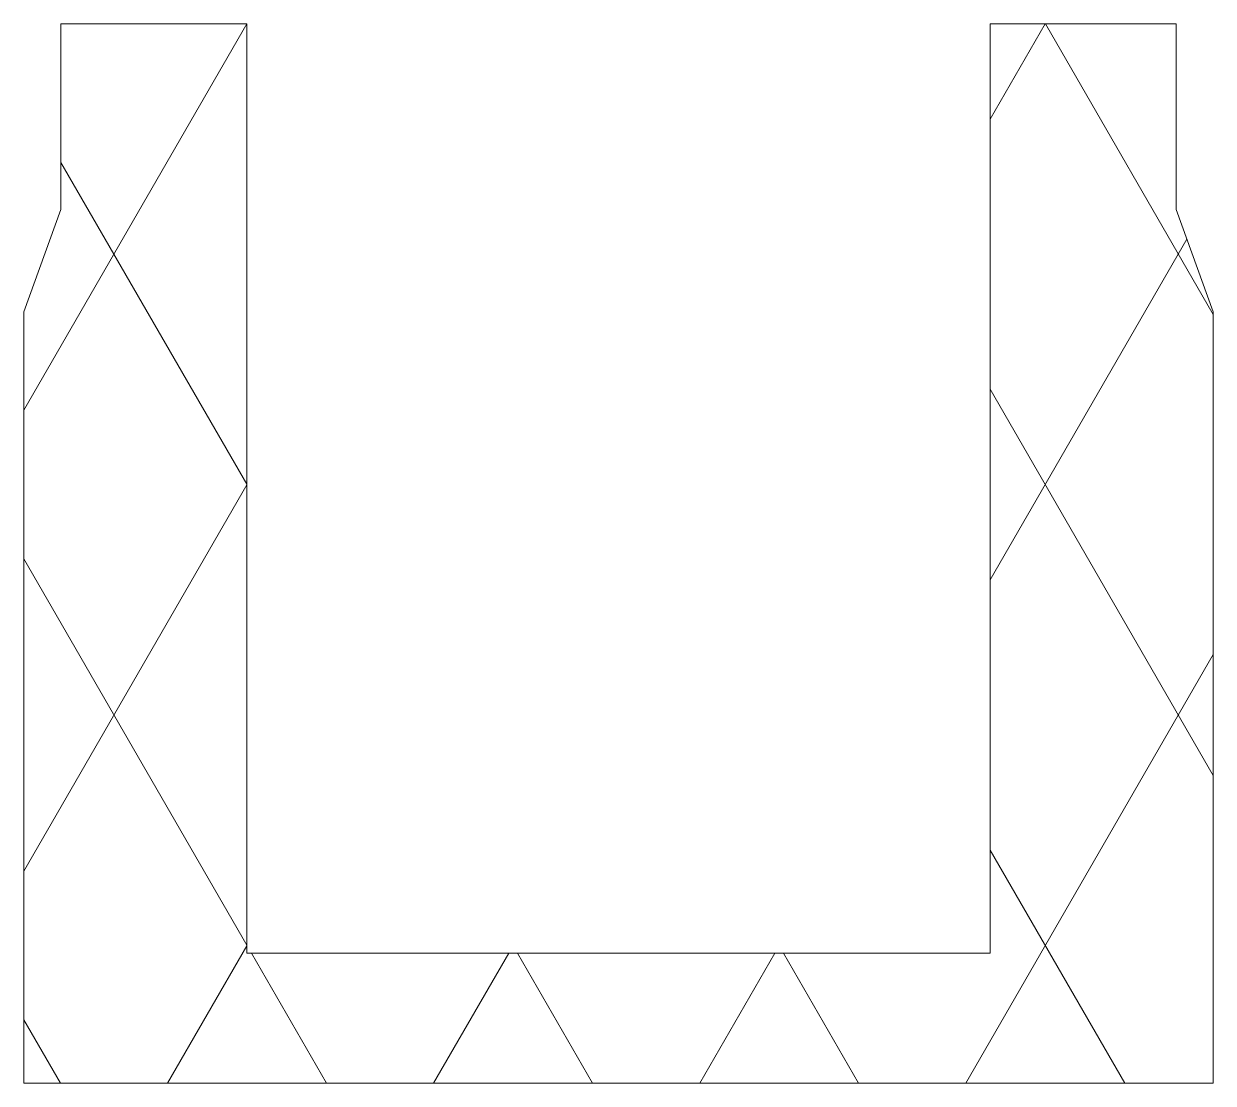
# Model space of a CAD drawing. Header units: metres. Extents: x -120 to 520, y -570 to 0.
import ezdxf

# ---------------------------------------------------------------- set-up
doc = ezdxf.new("R2010")
doc.units = ezdxf.units.M
doc.layers.add('A-DETL-GENF', color=92, linetype='Continuous', lineweight=18)

# ---------------------------------------------------------------- blocks, each defined once
blk = doc.blocks.new('16_PS-Bekisting_2D - type 01-4074507-00_0 Basismaterialen')
at = {"layer": 'A-DETL-GENF', "lineweight": 13}
h = blk.add_hatch(dxfattribs=at)
h.set_pattern_fill('FP_742', color=256, style=0, pattern_type=2)
h.set_pattern_definition([(60, (0, 0), (-107.387, 62), []), (120, (0, 0), (-107.387, -62), [])])
h.paths.add_polyline_path([(520, -570), (520, -154.95), (500, -100), (500, 0), (400, 0), (400, -500), (0, -500), (0, 0), (-100, 0), (-100, -100), (-120, -154.95), (-120, -570)])
at = {"layer": 'A-DETL-GENF'}
for p, q in [((0, 0), (-100, 0)), ((-100, 0), (-100, -100)), ((0, -500), (0, 0)), ((500, 0), (400, 0)), ((400, 0), (400, -500)), ((500, -100), (500, 0)), ((-100, -100), (-120, -154.95)), ((520, -154.95), (500, -100)), ((-120, -154.95), (-120, -570)), ((520, -570), (520, -154.95)), ((400, -500), (0, -500)), ((-120, -570), (520, -570))]:
    blk.add_line(p, q, dxfattribs=at)

msp = doc.modelspace()

# ---------------------------------------------------------------- block references
msp.add_blockref('16_PS-Bekisting_2D - type 01-4074507-00_0 Basismaterialen', (0, 0))

doc.saveas('drawing.dxf')
